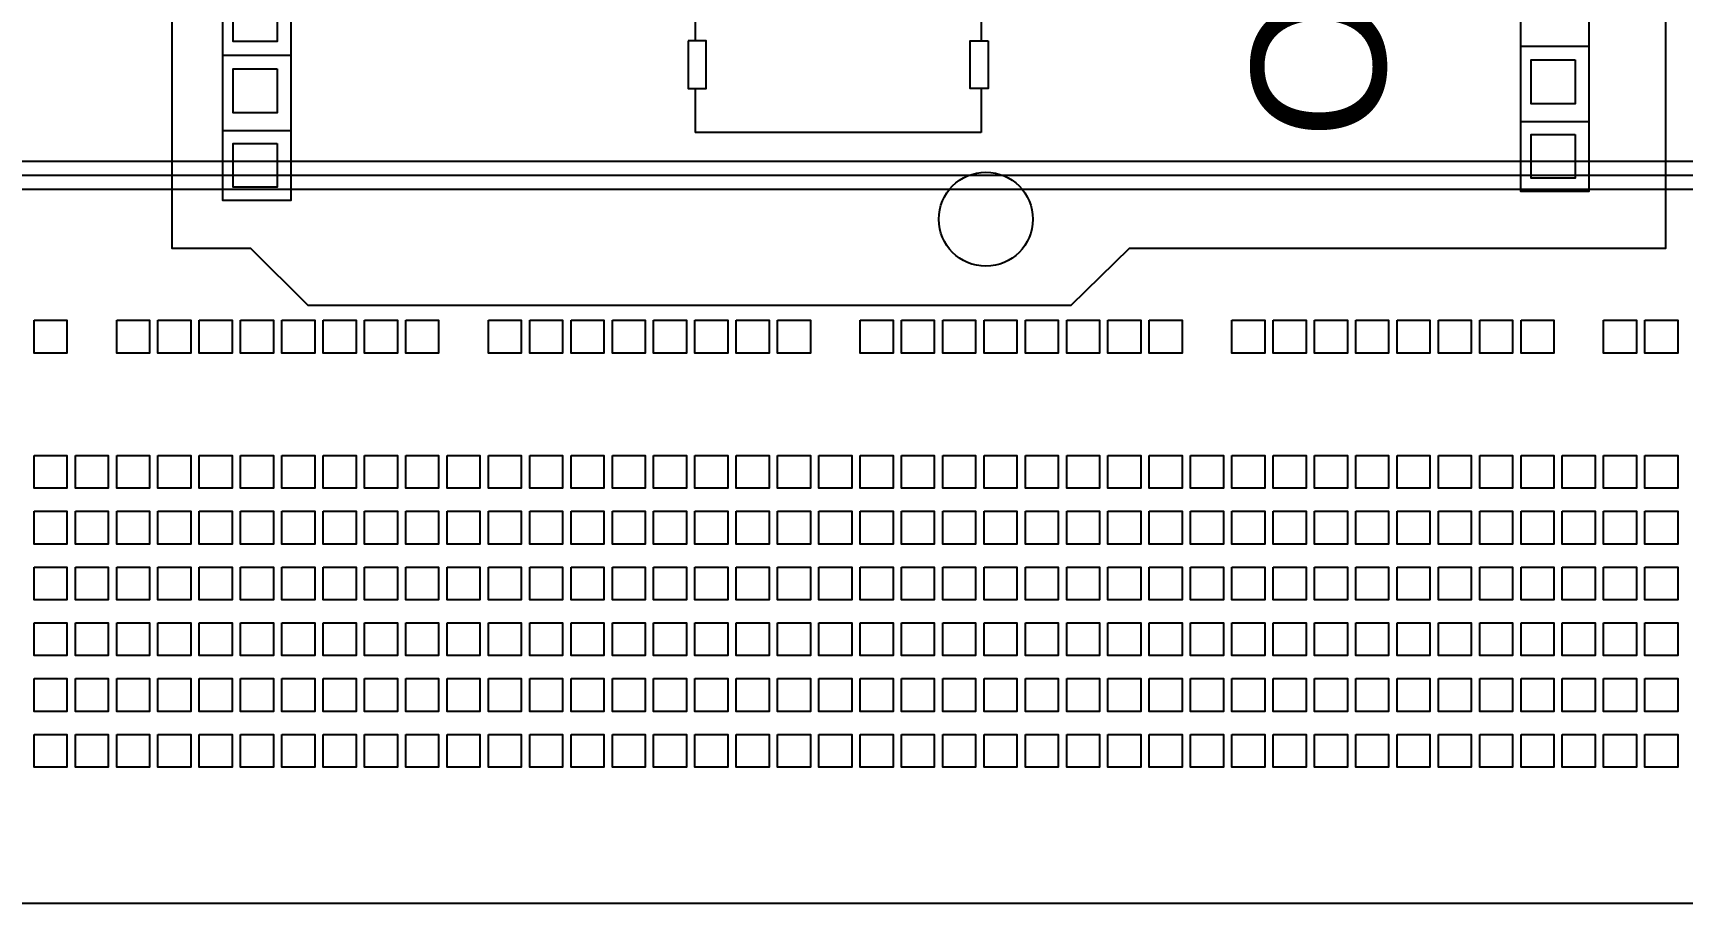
# Model space of a CAD drawing. Header units: millimetres. Extents: x 1729 to 7209, y 940 to 3564.
# Drawn here: x 4166.3 to 4225.2, y 2939.8 to 2971.2 of the extents above; entities that cross this region are included whole.
import ezdxf

# ---------------------------------------------------------------- set-up
doc = ezdxf.new("R2010")
doc.units = ezdxf.units.MM
doc.header["$XCLIPFRAME"] = 2
doc.layers.add('Linhas Externas', color=255, linetype='Continuous')
doc.styles.get("Standard").update_dxf_attribs({"font": 'arial.ttf'})
picture_1 = doc.add_image_def('image1.jpg', size_in_pixel=(3840, 2160))

# ---------------------------------------------------------------- blocks, each defined once
blk = doc.blocks.new('ARDUINO UNO')
for p, q in [((2306.919, 1895.668), (2306.919, 1898.095)), ((2309.622, 1898.095), (2309.622, 1895.668)), ((2308.433, 1876.402), (2310.005, 1876.402)), ((2310.005, 1876.402), (2310.005, 1866.19)), ((2308.433, 1866.19), (2310.005, 1866.19)), ((2307.243, 1849.332), (2307.243, 1851.759)), ((2309.946, 1851.759), (2309.946, 1849.332))]:
    blk.add_line(p, q)
for points in [[(2247.601, 1853.81), (2247.601, 1847.507), (2314.137, 1847.507), (2314.137, 1850.32), (2316.181, 1852.364), (2316.181, 1879.612), (2314.137, 1881.701), (2314.137, 1900.847), (2247.601, 1900.847), (2247.601, 1890.1)], [(2305.311, 1876.402), (2306.739, 1876.402)], [(2305.311, 1866.19), (2306.739, 1866.19)]]:
    blk.add_lwpolyline(points)
for points in [[(2291.285, 1898.095), (2312.119, 1898.095), (2312.119, 1895.668), (2291.285, 1895.668)], [(2307.414, 1897.603), (2308.98, 1897.603), (2308.98, 1896.037), (2307.414, 1896.037)], [(2310.077, 1897.603), (2311.643, 1897.603), (2311.643, 1896.037), (2310.077, 1896.037)], [(2306.739, 1876.651), (2308.433, 1876.651), (2308.433, 1876.008), (2306.739, 1876.008)], [(2306.739, 1865.941), (2308.433, 1865.941), (2308.433, 1866.583), (2306.739, 1866.583)], [(2291.61, 1851.759), (2312.443, 1851.759), (2312.443, 1849.332), (2291.61, 1849.332)], [(2305.191, 1851.267), (2306.757, 1851.267), (2306.757, 1849.701), (2305.191, 1849.701)], [(2307.738, 1851.267), (2309.304, 1851.267), (2309.304, 1849.701), (2307.738, 1849.701)], [(2310.401, 1851.267), (2311.967, 1851.267), (2311.967, 1849.701), (2310.401, 1849.701)]]:
    blk.add_lwpolyline(points, close=True)
blk.add_circle((2313.106, 1876.57), 1.678)
at = {"insert": (2295.443, 1890.829), "char_height": 4.7683, "attachment_point": 1}
blk.add_mtext_dynamic_manual_height_columns('UNO', width=18.40698, gutter_width=431.902, heights=[0], dxfattribs=at)
blk = doc.blocks.new('protobord16.5x5.4')
blk.add_line((2061.194, 2579.39), (2224.197, 2579.39))
for points in [[(2060.194, 2605.889), (2225.197, 2605.889), (2225.197, 2551.89), (2060.194, 2551.89)], [(2060.694, 2605.389), (2224.697, 2605.389), (2224.697, 2552.39), (2060.694, 2552.39)], [(2135.197, 2600.206), (2136.369, 2600.206), (2136.369, 2599.033), (2135.197, 2599.033)], [(2138.145, 2600.206), (2139.318, 2600.206), (2139.318, 2599.033), (2138.145, 2599.033)], [(2139.62, 2600.206), (2140.793, 2600.206), (2140.793, 2599.033), (2139.62, 2599.033)], [(2141.094, 2600.206), (2142.267, 2600.206), (2142.267, 2599.033), (2141.094, 2599.033)], [(2142.569, 2600.206), (2143.741, 2600.206), (2143.741, 2599.033), (2142.569, 2599.033)], [(2144.043, 2600.206), (2145.216, 2600.206), (2145.216, 2599.033), (2144.043, 2599.033)], [(2145.518, 2600.206), (2146.69, 2600.206), (2146.69, 2599.033), (2145.518, 2599.033)], [(2146.992, 2600.206), (2148.165, 2600.206), (2148.165, 2599.033), (2146.992, 2599.033)], [(2148.466, 2600.206), (2149.639, 2600.206), (2149.639, 2599.033), (2148.466, 2599.033)], [(2151.415, 2600.206), (2152.588, 2600.206), (2152.588, 2599.033), (2151.415, 2599.033)], [(2152.89, 2600.206), (2154.062, 2600.206), (2154.062, 2599.033), (2152.89, 2599.033)], [(2154.364, 2600.206), (2155.537, 2600.206), (2155.537, 2599.033), (2154.364, 2599.033)], [(2155.839, 2600.206), (2157.011, 2600.206), (2157.011, 2599.033), (2155.839, 2599.033)], [(2157.313, 2600.206), (2158.486, 2600.206), (2158.486, 2599.033), (2157.313, 2599.033)], [(2158.787, 2600.206), (2159.96, 2600.206), (2159.96, 2599.033), (2158.787, 2599.033)], [(2160.262, 2600.206), (2161.434, 2600.206), (2161.434, 2599.033), (2160.262, 2599.033)], [(2161.736, 2600.206), (2162.909, 2600.206), (2162.909, 2599.033), (2161.736, 2599.033)], [(2164.685, 2600.206), (2165.858, 2600.206), (2165.858, 2599.033), (2164.685, 2599.033)], [(2166.16, 2600.206), (2167.332, 2600.206), (2167.332, 2599.033), (2166.16, 2599.033)], [(2167.634, 2600.206), (2168.807, 2600.206), (2168.807, 2599.033), (2167.634, 2599.033)], [(2169.108, 2600.206), (2170.281, 2600.206), (2170.281, 2599.033), (2169.108, 2599.033)], [(2170.583, 2600.206), (2171.755, 2600.206), (2171.755, 2599.033), (2170.583, 2599.033)], [(2172.057, 2600.206), (2173.23, 2600.206), (2173.23, 2599.033), (2172.057, 2599.033)], [(2173.532, 2600.206), (2174.704, 2600.206), (2174.704, 2599.033), (2173.532, 2599.033)], [(2175.006, 2600.206), (2176.179, 2600.206), (2176.179, 2599.033), (2175.006, 2599.033)], [(2177.955, 2600.206), (2179.128, 2600.206), (2179.128, 2599.033), (2177.955, 2599.033)], [(2179.429, 2600.206), (2180.602, 2600.206), (2180.602, 2599.033), (2179.429, 2599.033)], [(2180.904, 2600.206), (2182.076, 2600.206), (2182.076, 2599.033), (2180.904, 2599.033)], [(2182.378, 2600.206), (2183.551, 2600.206), (2183.551, 2599.033), (2182.378, 2599.033)], [(2183.853, 2600.206), (2185.025, 2600.206), (2185.025, 2599.033), (2183.853, 2599.033)], [(2185.327, 2600.206), (2186.5, 2600.206), (2186.5, 2599.033), (2185.327, 2599.033)], [(2186.801, 2600.206), (2187.974, 2600.206), (2187.974, 2599.033), (2186.801, 2599.033)], [(2188.276, 2600.206), (2189.449, 2600.206), (2189.449, 2599.033), (2188.276, 2599.033)], [(2191.225, 2600.206), (2192.397, 2600.206), (2192.397, 2599.033), (2191.225, 2599.033)], [(2192.699, 2600.206), (2193.872, 2600.206), (2193.872, 2599.033), (2192.699, 2599.033)], [(2135.197, 2595.378), (2136.369, 2595.378), (2136.369, 2594.205), (2135.197, 2594.205)], [(2136.671, 2595.378), (2137.844, 2595.378), (2137.844, 2594.205), (2136.671, 2594.205)], [(2138.145, 2595.378), (2139.318, 2595.378), (2139.318, 2594.205), (2138.145, 2594.205)], [(2139.62, 2595.378), (2140.793, 2595.378), (2140.793, 2594.205), (2139.62, 2594.205)], [(2141.094, 2595.378), (2142.267, 2595.378), (2142.267, 2594.205), (2141.094, 2594.205)], [(2142.569, 2595.378), (2143.741, 2595.378), (2143.741, 2594.205), (2142.569, 2594.205)], [(2144.043, 2595.378), (2145.216, 2595.378), (2145.216, 2594.205), (2144.043, 2594.205)], [(2145.518, 2595.378), (2146.69, 2595.378), (2146.69, 2594.205), (2145.518, 2594.205)], [(2146.992, 2595.378), (2148.165, 2595.378), (2148.165, 2594.205), (2146.992, 2594.205)], [(2148.466, 2595.378), (2149.639, 2595.378), (2149.639, 2594.205), (2148.466, 2594.205)], [(2149.941, 2595.378), (2151.113, 2595.378), (2151.113, 2594.205), (2149.941, 2594.205)], [(2151.415, 2595.378), (2152.588, 2595.378), (2152.588, 2594.205), (2151.415, 2594.205)], [(2152.89, 2595.378), (2154.062, 2595.378), (2154.062, 2594.205), (2152.89, 2594.205)], [(2154.364, 2595.378), (2155.537, 2595.378), (2155.537, 2594.205), (2154.364, 2594.205)], [(2155.839, 2595.378), (2157.011, 2595.378), (2157.011, 2594.205), (2155.839, 2594.205)], [(2157.313, 2595.378), (2158.486, 2595.378), (2158.486, 2594.205), (2157.313, 2594.205)], [(2158.787, 2595.378), (2159.96, 2595.378), (2159.96, 2594.205), (2158.787, 2594.205)], [(2160.262, 2595.378), (2161.434, 2595.378), (2161.434, 2594.205), (2160.262, 2594.205)], [(2161.736, 2595.378), (2162.909, 2595.378), (2162.909, 2594.205), (2161.736, 2594.205)], [(2163.211, 2595.378), (2164.383, 2595.378), (2164.383, 2594.205), (2163.211, 2594.205)], [(2164.685, 2595.378), (2165.858, 2595.378), (2165.858, 2594.205), (2164.685, 2594.205)], [(2166.16, 2595.378), (2167.332, 2595.378), (2167.332, 2594.205), (2166.16, 2594.205)], [(2167.634, 2595.378), (2168.807, 2595.378), (2168.807, 2594.205), (2167.634, 2594.205)], [(2169.108, 2595.378), (2170.281, 2595.378), (2170.281, 2594.205), (2169.108, 2594.205)], [(2170.583, 2595.378), (2171.755, 2595.378), (2171.755, 2594.205), (2170.583, 2594.205)], [(2172.057, 2595.378), (2173.23, 2595.378), (2173.23, 2594.205), (2172.057, 2594.205)], [(2173.532, 2595.378), (2174.704, 2595.378), (2174.704, 2594.205), (2173.532, 2594.205)], [(2175.006, 2595.378), (2176.179, 2595.378), (2176.179, 2594.205), (2175.006, 2594.205)], [(2176.48, 2595.378), (2177.653, 2595.378), (2177.653, 2594.205), (2176.48, 2594.205)], [(2177.955, 2595.378), (2179.128, 2595.378), (2179.128, 2594.205), (2177.955, 2594.205)], [(2179.429, 2595.378), (2180.602, 2595.378), (2180.602, 2594.205), (2179.429, 2594.205)], [(2180.904, 2595.378), (2182.076, 2595.378), (2182.076, 2594.205), (2180.904, 2594.205)], [(2182.378, 2595.378), (2183.551, 2595.378), (2183.551, 2594.205), (2182.378, 2594.205)], [(2183.853, 2595.378), (2185.025, 2595.378), (2185.025, 2594.205), (2183.853, 2594.205)], [(2185.327, 2595.378), (2186.5, 2595.378), (2186.5, 2594.205), (2185.327, 2594.205)], [(2186.801, 2595.378), (2187.974, 2595.378), (2187.974, 2594.205), (2186.801, 2594.205)], [(2188.276, 2595.378), (2189.449, 2595.378), (2189.449, 2594.205), (2188.276, 2594.205)], [(2189.75, 2595.378), (2190.923, 2595.378), (2190.923, 2594.205), (2189.75, 2594.205)], [(2191.225, 2595.378), (2192.397, 2595.378), (2192.397, 2594.205), (2191.225, 2594.205)], [(2192.699, 2595.378), (2193.872, 2595.378), (2193.872, 2594.205), (2192.699, 2594.205)], [(2135.197, 2593.385), (2136.369, 2593.385), (2136.369, 2592.213), (2135.197, 2592.213)], [(2136.671, 2593.385), (2137.844, 2593.385), (2137.844, 2592.213), (2136.671, 2592.213)], [(2138.145, 2593.385), (2139.318, 2593.385), (2139.318, 2592.213), (2138.145, 2592.213)], [(2139.62, 2593.385), (2140.793, 2593.385), (2140.793, 2592.213), (2139.62, 2592.213)], [(2141.094, 2593.385), (2142.267, 2593.385), (2142.267, 2592.213), (2141.094, 2592.213)], [(2142.569, 2593.385), (2143.741, 2593.385), (2143.741, 2592.213), (2142.569, 2592.213)], [(2144.043, 2593.385), (2145.216, 2593.385), (2145.216, 2592.213), (2144.043, 2592.213)], [(2145.518, 2593.385), (2146.69, 2593.385), (2146.69, 2592.213), (2145.518, 2592.213)], [(2146.992, 2593.385), (2148.165, 2593.385), (2148.165, 2592.213), (2146.992, 2592.213)], [(2148.466, 2593.385), (2149.639, 2593.385), (2149.639, 2592.213), (2148.466, 2592.213)], [(2149.941, 2593.385), (2151.113, 2593.385), (2151.113, 2592.213), (2149.941, 2592.213)], [(2151.415, 2593.385), (2152.588, 2593.385), (2152.588, 2592.213), (2151.415, 2592.213)], [(2152.89, 2593.385), (2154.062, 2593.385), (2154.062, 2592.213), (2152.89, 2592.213)], [(2154.364, 2593.385), (2155.537, 2593.385), (2155.537, 2592.213), (2154.364, 2592.213)], [(2155.839, 2593.385), (2157.011, 2593.385), (2157.011, 2592.213), (2155.839, 2592.213)], [(2157.313, 2593.385), (2158.486, 2593.385), (2158.486, 2592.213), (2157.313, 2592.213)], [(2158.787, 2593.385), (2159.96, 2593.385), (2159.96, 2592.213), (2158.787, 2592.213)], [(2160.262, 2593.385), (2161.434, 2593.385), (2161.434, 2592.213), (2160.262, 2592.213)], [(2161.736, 2593.385), (2162.909, 2593.385), (2162.909, 2592.213), (2161.736, 2592.213)], [(2163.211, 2593.385), (2164.383, 2593.385), (2164.383, 2592.213), (2163.211, 2592.213)], [(2164.685, 2593.385), (2165.858, 2593.385), (2165.858, 2592.213), (2164.685, 2592.213)], [(2166.16, 2593.385), (2167.332, 2593.385), (2167.332, 2592.213), (2166.16, 2592.213)], [(2167.634, 2593.385), (2168.807, 2593.385), (2168.807, 2592.213), (2167.634, 2592.213)], [(2169.108, 2593.385), (2170.281, 2593.385), (2170.281, 2592.213), (2169.108, 2592.213)], [(2170.583, 2593.385), (2171.755, 2593.385), (2171.755, 2592.213), (2170.583, 2592.213)], [(2172.057, 2593.385), (2173.23, 2593.385), (2173.23, 2592.213), (2172.057, 2592.213)], [(2173.532, 2593.385), (2174.704, 2593.385), (2174.704, 2592.213), (2173.532, 2592.213)], [(2175.006, 2593.385), (2176.179, 2593.385), (2176.179, 2592.213), (2175.006, 2592.213)], [(2176.48, 2593.385), (2177.653, 2593.385), (2177.653, 2592.213), (2176.48, 2592.213)], [(2177.955, 2593.385), (2179.128, 2593.385), (2179.128, 2592.213), (2177.955, 2592.213)], [(2179.429, 2593.385), (2180.602, 2593.385), (2180.602, 2592.213), (2179.429, 2592.213)], [(2180.904, 2593.385), (2182.076, 2593.385), (2182.076, 2592.213), (2180.904, 2592.213)], [(2182.378, 2593.385), (2183.551, 2593.385), (2183.551, 2592.213), (2182.378, 2592.213)], [(2183.853, 2593.385), (2185.025, 2593.385), (2185.025, 2592.213), (2183.853, 2592.213)], [(2185.327, 2593.385), (2186.5, 2593.385), (2186.5, 2592.213), (2185.327, 2592.213)], [(2186.801, 2593.385), (2187.974, 2593.385), (2187.974, 2592.213), (2186.801, 2592.213)], [(2188.276, 2593.385), (2189.449, 2593.385), (2189.449, 2592.213), (2188.276, 2592.213)], [(2189.75, 2593.385), (2190.923, 2593.385), (2190.923, 2592.213), (2189.75, 2592.213)], [(2191.225, 2593.385), (2192.397, 2593.385), (2192.397, 2592.213), (2191.225, 2592.213)], [(2192.699, 2593.385), (2193.872, 2593.385), (2193.872, 2592.213), (2192.699, 2592.213)], [(2135.197, 2591.393), (2136.369, 2591.393), (2136.369, 2590.22), (2135.197, 2590.22)], [(2136.671, 2591.393), (2137.844, 2591.393), (2137.844, 2590.22), (2136.671, 2590.22)], [(2138.145, 2591.393), (2139.318, 2591.393), (2139.318, 2590.22), (2138.145, 2590.22)], [(2139.62, 2591.393), (2140.793, 2591.393), (2140.793, 2590.22), (2139.62, 2590.22)], [(2141.094, 2591.393), (2142.267, 2591.393), (2142.267, 2590.22), (2141.094, 2590.22)], [(2142.569, 2591.393), (2143.741, 2591.393), (2143.741, 2590.22), (2142.569, 2590.22)], [(2144.043, 2591.393), (2145.216, 2591.393), (2145.216, 2590.22), (2144.043, 2590.22)], [(2145.518, 2591.393), (2146.69, 2591.393), (2146.69, 2590.22), (2145.518, 2590.22)], [(2146.992, 2591.393), (2148.165, 2591.393), (2148.165, 2590.22), (2146.992, 2590.22)], [(2148.466, 2591.393), (2149.639, 2591.393), (2149.639, 2590.22), (2148.466, 2590.22)], [(2149.941, 2591.393), (2151.113, 2591.393), (2151.113, 2590.22), (2149.941, 2590.22)], [(2151.415, 2591.393), (2152.588, 2591.393), (2152.588, 2590.22), (2151.415, 2590.22)], [(2152.89, 2591.393), (2154.062, 2591.393), (2154.062, 2590.22), (2152.89, 2590.22)], [(2154.364, 2591.393), (2155.537, 2591.393), (2155.537, 2590.22), (2154.364, 2590.22)], [(2155.839, 2591.393), (2157.011, 2591.393), (2157.011, 2590.22), (2155.839, 2590.22)], [(2157.313, 2591.393), (2158.486, 2591.393), (2158.486, 2590.22), (2157.313, 2590.22)], [(2158.787, 2591.393), (2159.96, 2591.393), (2159.96, 2590.22), (2158.787, 2590.22)], [(2160.262, 2591.393), (2161.434, 2591.393), (2161.434, 2590.22), (2160.262, 2590.22)], [(2161.736, 2591.393), (2162.909, 2591.393), (2162.909, 2590.22), (2161.736, 2590.22)], [(2163.211, 2591.393), (2164.383, 2591.393), (2164.383, 2590.22), (2163.211, 2590.22)], [(2164.685, 2591.393), (2165.858, 2591.393), (2165.858, 2590.22), (2164.685, 2590.22)], [(2166.16, 2591.393), (2167.332, 2591.393), (2167.332, 2590.22), (2166.16, 2590.22)], [(2167.634, 2591.393), (2168.807, 2591.393), (2168.807, 2590.22), (2167.634, 2590.22)], [(2169.108, 2591.393), (2170.281, 2591.393), (2170.281, 2590.22), (2169.108, 2590.22)], [(2170.583, 2591.393), (2171.755, 2591.393), (2171.755, 2590.22), (2170.583, 2590.22)], [(2172.057, 2591.393), (2173.23, 2591.393), (2173.23, 2590.22), (2172.057, 2590.22)], [(2173.532, 2591.393), (2174.704, 2591.393), (2174.704, 2590.22), (2173.532, 2590.22)], [(2175.006, 2591.393), (2176.179, 2591.393), (2176.179, 2590.22), (2175.006, 2590.22)], [(2176.48, 2591.393), (2177.653, 2591.393), (2177.653, 2590.22), (2176.48, 2590.22)], [(2177.955, 2591.393), (2179.128, 2591.393), (2179.128, 2590.22), (2177.955, 2590.22)], [(2179.429, 2591.393), (2180.602, 2591.393), (2180.602, 2590.22), (2179.429, 2590.22)], [(2180.904, 2591.393), (2182.076, 2591.393), (2182.076, 2590.22), (2180.904, 2590.22)], [(2182.378, 2591.393), (2183.551, 2591.393), (2183.551, 2590.22), (2182.378, 2590.22)], [(2183.853, 2591.393), (2185.025, 2591.393), (2185.025, 2590.22), (2183.853, 2590.22)], [(2185.327, 2591.393), (2186.5, 2591.393), (2186.5, 2590.22), (2185.327, 2590.22)], [(2186.801, 2591.393), (2187.974, 2591.393), (2187.974, 2590.22), (2186.801, 2590.22)], [(2188.276, 2591.393), (2189.449, 2591.393), (2189.449, 2590.22), (2188.276, 2590.22)], [(2189.75, 2591.393), (2190.923, 2591.393), (2190.923, 2590.22), (2189.75, 2590.22)], [(2191.225, 2591.393), (2192.397, 2591.393), (2192.397, 2590.22), (2191.225, 2590.22)], [(2192.699, 2591.393), (2193.872, 2591.393), (2193.872, 2590.22), (2192.699, 2590.22)], [(2135.197, 2589.4), (2136.369, 2589.4), (2136.369, 2588.228), (2135.197, 2588.228)], [(2136.671, 2589.4), (2137.844, 2589.4), (2137.844, 2588.228), (2136.671, 2588.228)], [(2138.145, 2589.4), (2139.318, 2589.4), (2139.318, 2588.228), (2138.145, 2588.228)], [(2139.62, 2589.4), (2140.793, 2589.4), (2140.793, 2588.228), (2139.62, 2588.228)], [(2141.094, 2589.4), (2142.267, 2589.4), (2142.267, 2588.228), (2141.094, 2588.228)], [(2142.569, 2589.4), (2143.741, 2589.4), (2143.741, 2588.228), (2142.569, 2588.228)], [(2144.043, 2589.4), (2145.216, 2589.4), (2145.216, 2588.228), (2144.043, 2588.228)], [(2145.518, 2589.4), (2146.69, 2589.4), (2146.69, 2588.228), (2145.518, 2588.228)], [(2146.992, 2589.4), (2148.165, 2589.4), (2148.165, 2588.228), (2146.992, 2588.228)], [(2148.466, 2589.4), (2149.639, 2589.4), (2149.639, 2588.228), (2148.466, 2588.228)], [(2149.941, 2589.4), (2151.113, 2589.4), (2151.113, 2588.228), (2149.941, 2588.228)], [(2151.415, 2589.4), (2152.588, 2589.4), (2152.588, 2588.228), (2151.415, 2588.228)], [(2152.89, 2589.4), (2154.062, 2589.4), (2154.062, 2588.228), (2152.89, 2588.228)], [(2154.364, 2589.4), (2155.537, 2589.4), (2155.537, 2588.228), (2154.364, 2588.228)], [(2155.839, 2589.4), (2157.011, 2589.4), (2157.011, 2588.228), (2155.839, 2588.228)], [(2157.313, 2589.4), (2158.486, 2589.4), (2158.486, 2588.228), (2157.313, 2588.228)], [(2158.787, 2589.4), (2159.96, 2589.4), (2159.96, 2588.228), (2158.787, 2588.228)], [(2160.262, 2589.4), (2161.434, 2589.4), (2161.434, 2588.228), (2160.262, 2588.228)], [(2161.736, 2589.4), (2162.909, 2589.4), (2162.909, 2588.228), (2161.736, 2588.228)], [(2163.211, 2589.4), (2164.383, 2589.4), (2164.383, 2588.228), (2163.211, 2588.228)], [(2164.685, 2589.4), (2165.858, 2589.4), (2165.858, 2588.228), (2164.685, 2588.228)], [(2166.16, 2589.4), (2167.332, 2589.4), (2167.332, 2588.228), (2166.16, 2588.228)], [(2167.634, 2589.4), (2168.807, 2589.4), (2168.807, 2588.228), (2167.634, 2588.228)], [(2169.108, 2589.4), (2170.281, 2589.4), (2170.281, 2588.228), (2169.108, 2588.228)], [(2170.583, 2589.4), (2171.755, 2589.4), (2171.755, 2588.228), (2170.583, 2588.228)], [(2172.057, 2589.4), (2173.23, 2589.4), (2173.23, 2588.228), (2172.057, 2588.228)], [(2173.532, 2589.4), (2174.704, 2589.4), (2174.704, 2588.228), (2173.532, 2588.228)], [(2175.006, 2589.4), (2176.179, 2589.4), (2176.179, 2588.228), (2175.006, 2588.228)], [(2176.48, 2589.4), (2177.653, 2589.4), (2177.653, 2588.228), (2176.48, 2588.228)], [(2177.955, 2589.4), (2179.128, 2589.4), (2179.128, 2588.228), (2177.955, 2588.228)], [(2179.429, 2589.4), (2180.602, 2589.4), (2180.602, 2588.228), (2179.429, 2588.228)], [(2180.904, 2589.4), (2182.076, 2589.4), (2182.076, 2588.228), (2180.904, 2588.228)], [(2182.378, 2589.4), (2183.551, 2589.4), (2183.551, 2588.228), (2182.378, 2588.228)], [(2183.853, 2589.4), (2185.025, 2589.4), (2185.025, 2588.228), (2183.853, 2588.228)], [(2185.327, 2589.4), (2186.5, 2589.4), (2186.5, 2588.228), (2185.327, 2588.228)], [(2186.801, 2589.4), (2187.974, 2589.4), (2187.974, 2588.228), (2186.801, 2588.228)], [(2188.276, 2589.4), (2189.449, 2589.4), (2189.449, 2588.228), (2188.276, 2588.228)], [(2189.75, 2589.4), (2190.923, 2589.4), (2190.923, 2588.228), (2189.75, 2588.228)], [(2191.225, 2589.4), (2192.397, 2589.4), (2192.397, 2588.228), (2191.225, 2588.228)], [(2192.699, 2589.4), (2193.872, 2589.4), (2193.872, 2588.228), (2192.699, 2588.228)], [(2135.197, 2587.408), (2136.369, 2587.408), (2136.369, 2586.235), (2135.197, 2586.235)], [(2136.671, 2587.408), (2137.844, 2587.408), (2137.844, 2586.235), (2136.671, 2586.235)], [(2138.145, 2587.408), (2139.318, 2587.408), (2139.318, 2586.235), (2138.145, 2586.235)], [(2139.62, 2587.408), (2140.793, 2587.408), (2140.793, 2586.235), (2139.62, 2586.235)], [(2141.094, 2587.408), (2142.267, 2587.408), (2142.267, 2586.235), (2141.094, 2586.235)], [(2142.569, 2587.408), (2143.741, 2587.408), (2143.741, 2586.235), (2142.569, 2586.235)], [(2144.043, 2587.408), (2145.216, 2587.408), (2145.216, 2586.235), (2144.043, 2586.235)], [(2145.518, 2587.408), (2146.69, 2587.408), (2146.69, 2586.235), (2145.518, 2586.235)], [(2146.992, 2587.408), (2148.165, 2587.408), (2148.165, 2586.235), (2146.992, 2586.235)], [(2148.466, 2587.408), (2149.639, 2587.408), (2149.639, 2586.235), (2148.466, 2586.235)], [(2149.941, 2587.408), (2151.113, 2587.408), (2151.113, 2586.235), (2149.941, 2586.235)], [(2151.415, 2587.408), (2152.588, 2587.408), (2152.588, 2586.235), (2151.415, 2586.235)], [(2152.89, 2587.408), (2154.062, 2587.408), (2154.062, 2586.235), (2152.89, 2586.235)], [(2154.364, 2587.408), (2155.537, 2587.408), (2155.537, 2586.235), (2154.364, 2586.235)], [(2155.839, 2587.408), (2157.011, 2587.408), (2157.011, 2586.235), (2155.839, 2586.235)], [(2157.313, 2587.408), (2158.486, 2587.408), (2158.486, 2586.235), (2157.313, 2586.235)], [(2158.787, 2587.408), (2159.96, 2587.408), (2159.96, 2586.235), (2158.787, 2586.235)], [(2160.262, 2587.408), (2161.434, 2587.408), (2161.434, 2586.235), (2160.262, 2586.235)], [(2161.736, 2587.408), (2162.909, 2587.408), (2162.909, 2586.235), (2161.736, 2586.235)], [(2163.211, 2587.408), (2164.383, 2587.408), (2164.383, 2586.235), (2163.211, 2586.235)], [(2164.685, 2587.408), (2165.858, 2587.408), (2165.858, 2586.235), (2164.685, 2586.235)], [(2166.16, 2587.408), (2167.332, 2587.408), (2167.332, 2586.235), (2166.16, 2586.235)], [(2167.634, 2587.408), (2168.807, 2587.408), (2168.807, 2586.235), (2167.634, 2586.235)], [(2169.108, 2587.408), (2170.281, 2587.408), (2170.281, 2586.235), (2169.108, 2586.235)], [(2170.583, 2587.408), (2171.755, 2587.408), (2171.755, 2586.235), (2170.583, 2586.235)], [(2172.057, 2587.408), (2173.23, 2587.408), (2173.23, 2586.235), (2172.057, 2586.235)], [(2173.532, 2587.408), (2174.704, 2587.408), (2174.704, 2586.235), (2173.532, 2586.235)], [(2175.006, 2587.408), (2176.179, 2587.408), (2176.179, 2586.235), (2175.006, 2586.235)], [(2176.48, 2587.408), (2177.653, 2587.408), (2177.653, 2586.235), (2176.48, 2586.235)], [(2177.955, 2587.408), (2179.128, 2587.408), (2179.128, 2586.235), (2177.955, 2586.235)], [(2179.429, 2587.408), (2180.602, 2587.408), (2180.602, 2586.235), (2179.429, 2586.235)], [(2180.904, 2587.408), (2182.076, 2587.408), (2182.076, 2586.235), (2180.904, 2586.235)], [(2182.378, 2587.408), (2183.551, 2587.408), (2183.551, 2586.235), (2182.378, 2586.235)], [(2183.853, 2587.408), (2185.025, 2587.408), (2185.025, 2586.235), (2183.853, 2586.235)], [(2185.327, 2587.408), (2186.5, 2587.408), (2186.5, 2586.235), (2185.327, 2586.235)], [(2186.801, 2587.408), (2187.974, 2587.408), (2187.974, 2586.235), (2186.801, 2586.235)], [(2188.276, 2587.408), (2189.449, 2587.408), (2189.449, 2586.235), (2188.276, 2586.235)], [(2189.75, 2587.408), (2190.923, 2587.408), (2190.923, 2586.235), (2189.75, 2586.235)], [(2191.225, 2587.408), (2192.397, 2587.408), (2192.397, 2586.235), (2191.225, 2586.235)], [(2192.699, 2587.408), (2193.872, 2587.408), (2193.872, 2586.235), (2192.699, 2586.235)], [(2135.197, 2585.415), (2136.369, 2585.415), (2136.369, 2584.243), (2135.197, 2584.243)], [(2136.671, 2585.415), (2137.844, 2585.415), (2137.844, 2584.243), (2136.671, 2584.243)], [(2138.145, 2585.415), (2139.318, 2585.415), (2139.318, 2584.243), (2138.145, 2584.243)], [(2139.62, 2585.415), (2140.793, 2585.415), (2140.793, 2584.243), (2139.62, 2584.243)], [(2141.094, 2585.415), (2142.267, 2585.415), (2142.267, 2584.243), (2141.094, 2584.243)], [(2142.569, 2585.415), (2143.741, 2585.415), (2143.741, 2584.243), (2142.569, 2584.243)], [(2144.043, 2585.415), (2145.216, 2585.415), (2145.216, 2584.243), (2144.043, 2584.243)], [(2145.518, 2585.415), (2146.69, 2585.415), (2146.69, 2584.243), (2145.518, 2584.243)], [(2146.992, 2585.415), (2148.165, 2585.415), (2148.165, 2584.243), (2146.992, 2584.243)], [(2148.466, 2585.415), (2149.639, 2585.415), (2149.639, 2584.243), (2148.466, 2584.243)], [(2149.941, 2585.415), (2151.113, 2585.415), (2151.113, 2584.243), (2149.941, 2584.243)], [(2151.415, 2585.415), (2152.588, 2585.415), (2152.588, 2584.243), (2151.415, 2584.243)], [(2152.89, 2585.415), (2154.062, 2585.415), (2154.062, 2584.243), (2152.89, 2584.243)], [(2154.364, 2585.415), (2155.537, 2585.415), (2155.537, 2584.243), (2154.364, 2584.243)], [(2155.839, 2585.415), (2157.011, 2585.415), (2157.011, 2584.243), (2155.839, 2584.243)], [(2157.313, 2585.415), (2158.486, 2585.415), (2158.486, 2584.243), (2157.313, 2584.243)], [(2158.787, 2585.415), (2159.96, 2585.415), (2159.96, 2584.243), (2158.787, 2584.243)], [(2160.262, 2585.415), (2161.434, 2585.415), (2161.434, 2584.243), (2160.262, 2584.243)], [(2161.736, 2585.415), (2162.909, 2585.415), (2162.909, 2584.243), (2161.736, 2584.243)], [(2163.211, 2585.415), (2164.383, 2585.415), (2164.383, 2584.243), (2163.211, 2584.243)], [(2164.685, 2585.415), (2165.858, 2585.415), (2165.858, 2584.243), (2164.685, 2584.243)], [(2166.16, 2585.415), (2167.332, 2585.415), (2167.332, 2584.243), (2166.16, 2584.243)], [(2167.634, 2585.415), (2168.807, 2585.415), (2168.807, 2584.243), (2167.634, 2584.243)], [(2169.108, 2585.415), (2170.281, 2585.415), (2170.281, 2584.243), (2169.108, 2584.243)], [(2170.583, 2585.415), (2171.755, 2585.415), (2171.755, 2584.243), (2170.583, 2584.243)], [(2172.057, 2585.415), (2173.23, 2585.415), (2173.23, 2584.243), (2172.057, 2584.243)], [(2173.532, 2585.415), (2174.704, 2585.415), (2174.704, 2584.243), (2173.532, 2584.243)], [(2175.006, 2585.415), (2176.179, 2585.415), (2176.179, 2584.243), (2175.006, 2584.243)], [(2176.48, 2585.415), (2177.653, 2585.415), (2177.653, 2584.243), (2176.48, 2584.243)], [(2177.955, 2585.415), (2179.128, 2585.415), (2179.128, 2584.243), (2177.955, 2584.243)], [(2179.429, 2585.415), (2180.602, 2585.415), (2180.602, 2584.243), (2179.429, 2584.243)], [(2180.904, 2585.415), (2182.076, 2585.415), (2182.076, 2584.243), (2180.904, 2584.243)], [(2182.378, 2585.415), (2183.551, 2585.415), (2183.551, 2584.243), (2182.378, 2584.243)], [(2183.853, 2585.415), (2185.025, 2585.415), (2185.025, 2584.243), (2183.853, 2584.243)], [(2185.327, 2585.415), (2186.5, 2585.415), (2186.5, 2584.243), (2185.327, 2584.243)], [(2186.801, 2585.415), (2187.974, 2585.415), (2187.974, 2584.243), (2186.801, 2584.243)], [(2188.276, 2585.415), (2189.449, 2585.415), (2189.449, 2584.243), (2188.276, 2584.243)], [(2189.75, 2585.415), (2190.923, 2585.415), (2190.923, 2584.243), (2189.75, 2584.243)], [(2191.225, 2585.415), (2192.397, 2585.415), (2192.397, 2584.243), (2191.225, 2584.243)], [(2192.699, 2585.415), (2193.872, 2585.415), (2193.872, 2584.243), (2192.699, 2584.243)]]:
    blk.add_lwpolyline(points, close=True)
blk.add_lwpolyline([(2061.194, 2579.39), (2061.194, 2604.889), (2224.197, 2604.889), (2224.197, 2579.39)])

msp = doc.modelspace()

# ---------------------------------------------------------------- hatches: boundary and pattern name
at = {"layer": 'Linhas Externas', "lineweight": 15}
h = msp.add_hatch(color=256, dxfattribs=at)
h.dxf.hatch_style = 1
h.paths.add_polyline_path([(3564.17, 3564.081, 0.414214), (3559.17, 3559.081), (3559.17, 2759.081, 0.414214), (3564.17, 2754.081), (4664.17, 2754.081, 0.414214), (4669.17, 2759.081), (4669.17, 3559.081, 0.414214), (4664.17, 3564.081)])
h.paths.add_polyline_path([(4664.17, 3559.081), (4664.17, 2759.081), (3564.17, 2759.081), (3564.17, 3559.081)], flags=16)
h.paths.add_polyline_path([(4644.17, 3539.081), (4644.17, 3478.851), (4558.273, 3478.851), (4558.273, 3539.081)], flags=0)
h.paths.add_polyline_path([(4644.17, 3457.081), (4644.17, 3336.081, -0.414214), (4642.17, 3334.081), (4190.17, 3334.081, -0.414214), (4188.17, 3336.081), (4188.17, 3457.081, -0.414214), (4190.17, 3459.081), (4235.17, 3459.081), (4235.17, 3457.581), (4190.17, 3457.581, 0.414214), (4189.67, 3457.081), (4189.67, 3336.081, 0.414214), (4190.17, 3335.581), (4642.17, 3335.581, 0.414214), (4642.67, 3336.081), (4642.67, 3457.081, 0.414214), (4642.17, 3457.581), (4597.17, 3457.581), (4597.17, 3459.081), (4642.17, 3459.081, -0.414214)], flags=0)
h.paths.add_polyline_path([(4603.67, 3389.049, -1), (4528.67, 3389.049, -1)], flags=0)
h.paths.add_polyline_path([(4446.17, 3381.549, -1), (4386.17, 3381.549, -1)], flags=0)
h.paths.add_polyline_path([(4554.17, 3311.081), (4554.17, 3171.081, -0.414214), (4552.17, 3169.081), (4426.17, 3169.081, -0.414214), (4424.17, 3171.081), (4424.17, 3311.081, -0.414214), (4426.17, 3313.081), (4448.17, 3313.081), (4448.17, 3311.581), (4426.17, 3311.581, 0.414214), (4425.67, 3311.081), (4425.67, 3171.081, 0.414214), (4426.17, 3170.581), (4552.17, 3170.581, 0.414214), (4552.67, 3171.081), (4552.67, 3311.081, 0.414214), (4552.17, 3311.581), (4530.17, 3311.581), (4530.17, 3313.081), (4552.17, 3313.081, -0.414214)], flags=0)
h.paths.add_polyline_path([(4306.17, 3391.549, -1), (4226.17, 3391.549, -1)], flags=0)
h.paths.add_polyline_path([(4644.17, 3157.081), (4644.17, 2791.081, -0.414214), (4642.17, 2789.081), (4336.17, 2789.081, -0.414214), (4334.17, 2791.081), (4334.17, 3157.081, -0.414214), (4336.17, 3159.081), (4388.17, 3159.081), (4388.17, 3157.581), (4337.67, 3157.581, 0.414214), (4335.67, 3155.581), (4335.67, 2792.581, 0.414214), (4337.67, 2790.581), (4640.67, 2790.581, 0.414214), (4642.67, 2792.581), (4642.67, 3155.581, 0.414214), (4640.67, 3157.581), (4590.17, 3157.581), (4590.17, 3159.081), (4642.17, 3159.081, -0.414214)], flags=0)
h.paths.add_polyline_path([(4279.17, 3322.081), (4279.17, 3126.081, -0.414214), (4277.17, 3124.081), (4011.17, 3124.081, -0.414214), (4009.17, 3126.081), (4009.17, 3322.081, -0.414214), (4011.17, 3324.081), (4059.431, 3324.081), (4059.431, 3322.581), (4011.17, 3322.581, 0.414214), (4010.67, 3322.081), (4010.67, 3126.081, 0.414214), (4011.17, 3125.581), (4277.17, 3125.581, 0.414214), (4277.67, 3126.081), (4277.67, 3322.081, 0.414214), (4277.17, 3322.581), (4228.909, 3322.581), (4228.909, 3324.081), (4277.17, 3324.081, -0.414214)], flags=0)
h.paths.add_polyline_path([(4105.441, 3425.204), (4105.441, 3337.268, -0.414214), (4103.441, 3335.268), (3596.17, 3335.268, -0.414214), (3594.17, 3337.268), (3594.17, 3425.204, -0.414214), (3596.17, 3427.204), (3778.805, 3427.204), (3778.805, 3425.704), (3596.17, 3425.704, 0.414214), (3595.67, 3425.204), (3595.67, 3337.268, 0.414214), (3596.17, 3336.768), (4103.441, 3336.768, 0.414214), (4103.941, 3337.268), (4103.941, 3425.204, 0.414214), (4103.441, 3425.704), (3920.805, 3425.704), (3920.805, 3427.204), (4103.441, 3427.204, -0.414214)], flags=0)
h.paths.add_polyline_path([(4309.17, 3112.081), (4309.17, 2791.081, -0.414214), (4307.17, 2789.081), (3981.17, 2789.081, -0.414214), (3979.17, 2791.081), (3979.17, 3112.081, -0.414214), (3981.17, 3114.081), (4063.17, 3114.081), (4063.17, 3112.581), (3981.17, 3112.581, 0.414214), (3980.67, 3112.081), (3980.67, 2791.081, 0.414214), (3981.17, 2790.581), (4307.17, 2790.581, 0.414214), (4307.67, 2791.081), (4307.67, 3112.081, 0.414214), (4307.17, 3112.581), (4225.17, 3112.581), (4225.17, 3114.081), (4307.17, 3114.081, -0.414214)], flags=0)
h.paths.add_polyline_path([(4076.641, 3411.081), (4076.641, 3368.081, -0.414214), (4073.141, 3364.581), (3627.141, 3364.581, -0.414214), (3623.641, 3368.081), (3623.641, 3411.081, -0.414214), (3627.141, 3414.581), (4073.141, 3414.581, -0.414214)], flags=0)
h.paths.add_polyline_path([(4075.141, 3411.081), (4075.141, 3368.081, -0.414214), (4073.141, 3366.081), (3627.141, 3366.081, -0.414214), (3625.141, 3368.081), (3625.141, 3411.081, -0.414214), (3627.141, 3413.081), (4073.141, 3413.081, -0.414214)], flags=0)
h.paths.add_polyline_path([(3954.17, 3322.081), (3954.17, 2791.081, -0.414214), (3952.17, 2789.081), (3596.17, 2789.081, -0.414214), (3594.17, 2791.081), (3594.17, 3322.081, -0.414214), (3596.17, 3324.081), (3673.17, 3324.081), (3673.17, 3322.581), (3596.17, 3322.581, 0.414214), (3595.67, 3322.081), (3595.67, 2791.081, 0.414214), (3596.17, 2790.581), (3952.17, 2790.581, 0.414214), (3952.67, 2791.081), (3952.67, 3322.081, 0.414214), (3952.17, 3322.581), (3875.17, 3322.581), (3875.17, 3324.081), (3952.17, 3324.081, -0.414214)], flags=0)
h.paths.add_polyline_path([(3654.895, 3539.081), (3654.895, 3453.184), (3594.17, 3453.184), (3594.17, 3539.081)], flags=0)
h.paths.add_polyline_path([(4222.542, 3431.186), (4609.444, 3431.186), (4609.444, 3460.879), (4222.542, 3460.879)], flags=8)
h.paths.add_polyline_path([(4383.424, 3133.726), (4593.913, 3133.726), (4593.913, 3161.059), (4383.424, 3161.059)], flags=8)
h.paths.add_polyline_path([(4061.998, 3088.328), (4226.82, 3088.328), (4226.82, 3118.021), (4061.998, 3118.021)], flags=8)
h.paths.add_polyline_path([(3667.127, 3294.768), (3884.015, 3294.768), (3884.015, 3324.461), (3667.127, 3324.461)], flags=8)
h.paths.add_polyline_path([(4054.972, 3295.394), (4234.652, 3295.394), (4234.652, 3325.087), (4054.972, 3325.087)], flags=8)
h.paths.add_polyline_path([(4439.008, 3286.244), (4536.184, 3286.244), (4536.184, 3315.937), (4439.008, 3315.937)], flags=8)
h.paths.add_polyline_path([(3785.101, 3411.215), (3914.405, 3411.215), (3914.405, 3440.908), (3785.101, 3440.908)], flags=8)
h.paths.add_polyline_path([(3751.719, 3472.735), (4440.966, 3472.735), (4440.966, 3534.712), (3751.719, 3534.712)], flags=8)

# ---------------------------------------------------------------- block references
at = {"rotation": 270}
msp.add_blockref('ARDUINO UNO', (2323.768, 5277.612), dxfattribs=at)
msp.add_blockref('protobord16.5x5.4', (2031.165, 360.689))

# ---------------------------------------------------------------- pictures from other files: only their frames are drawn
at = {"layer": 'Linhas Externas', "lineweight": 15}
image = msp.add_image(picture_1, insert=(4664.17, 2759.081), size_in_units=(1422.222, 800), rotation=180, dxfattribs=at)
image.dxf.v_pixel = (-2e-17, 0.3703704)
image.set_boundary_path([(-0.5, -0.5), (2969.5, 2159.5)])

doc.saveas('drawing.dxf')
